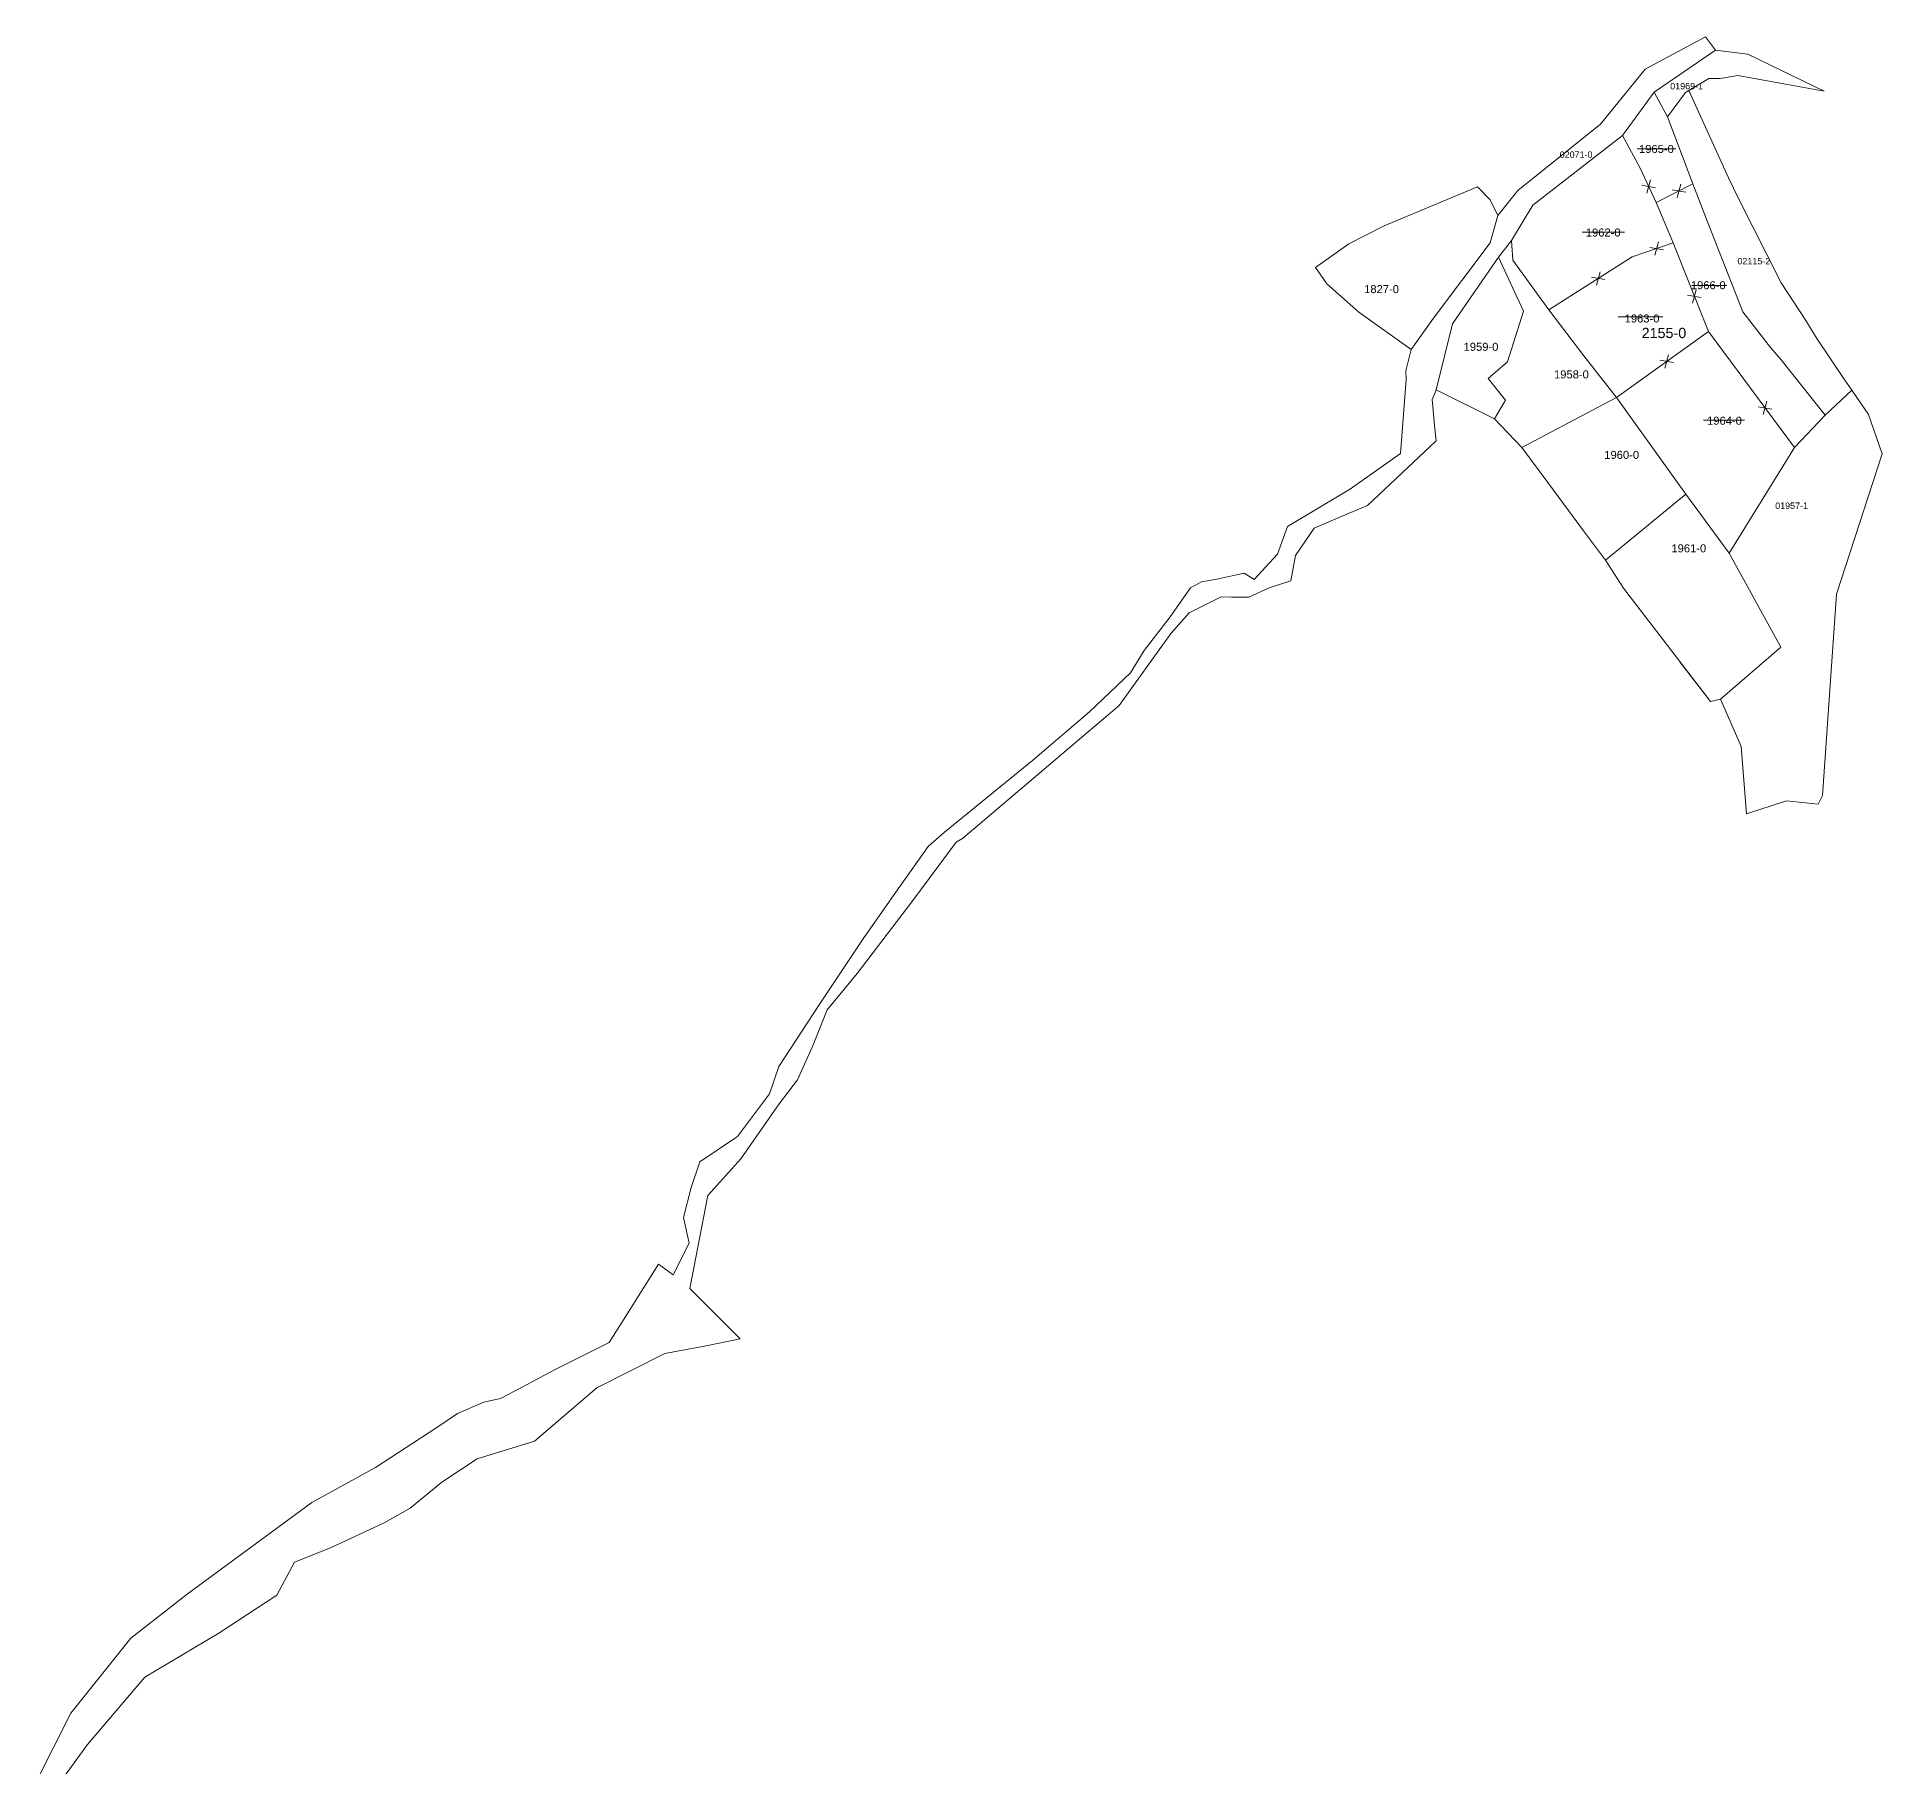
# Model space of a CAD drawing. Header units: metres. Extents: x 7509010 to 7511825, y 4688301 to 4691181.
# Drawn here: x 7509156 to 7509733, y 4688884 to 4689424 of the extents above; entities that cross this region are included whole.
import ezdxf
from ezdxf.enums import TextEntityAlignment as Align

# ---------------------------------------------------------------- set-up
doc = ezdxf.new("R2010")
doc.units = ezdxf.units.M
doc.layers.get('0').update_dxf_attribs({"lineweight": 0})
for name, color, linetype, lineweight in [('nr parc fqinj', 8, 'Continuous', 0), ('Nr Parceles Baze', 7, 'Continuous', 0), ('nr te ri bashkimi', 1, 'Continuous', 0), ('parc fqinje', 8, 'Continuous', 0), ('parc re  poligon', 1, 'Continuous', 0), ('Parcela Baze', 7, 'Continuous', 0)]:
    doc.layers.add(name, color=color, linetype=linetype, lineweight=lineweight)
doc.styles.get("Standard").update_dxf_attribs({"font": 'arial.ttf'})

# ---------------------------------------------------------------- blocks, each defined once
blk = doc.blocks.new('ACMAP_ANN_TEMPLATE_PIN-SUN')
blk.add_attdef('PIN', text='', height=2).set_placement((366708.21, 310584.18), align=Align.MIDDLE)

msp = doc.modelspace()

# ---------------------------------------------------------------- linework, layer by layer
at = {"flags": 128}
msp.add_lwpolyline([(7509678.98, 4689216.62), (7509669.44, 4689229.06)], dxfattribs=at)
at = {"layer": 'parc fqinje'}
for points in [[(7509156.16, 4688879.67), (7509166.77, 4688900.71), (7509185.49, 4688924.07), (7509203.12, 4688937.83), (7509242.1, 4688966.46), (7509261.99, 4688977.46), (7509281.08, 4688989.92), (7509287.58, 4688994.24), (7509295.76, 4688997.82), (7509300.94, 4688998.95), (7509307.73, 4689002.51), (7509317.6, 4689007.85), (7509334.9, 4689016.43), (7509339.38, 4689023.51), (7509350.4, 4689040.97), (7509354.93, 4689037.57), (7509359.94, 4689047.44), (7509358.16, 4689055.53), (7509360.56, 4689064.87), (7509363.22, 4689072.93), (7509375.04, 4689080.79), (7509384.98, 4689094.16), (7509387.96, 4689102.64), (7509400.59, 4689121.91), (7509414.48, 4689142.89), (7509424.52, 4689157.13), (7509434.55, 4689171.37), (7509439.73, 4689175.9), (7509467.19, 4689198.21), (7509484.98, 4689213.46), (7509497.77, 4689225.62), (7509502.03, 4689232.57), (7509510.24, 4689243.15), (7509516.53, 4689252.12), (7509520, 4689254.02), (7509524.72, 4689254.92), (7509533.26, 4689256.7), (7509536.42, 4689254.81), (7509543.68, 4689262.7), (7509546.84, 4689271.36), (7509566.57, 4689283.04), (7509582.2, 4689294.09), (7509583.94, 4689317.28), (7509583.79, 4689319.96), (7509585.52, 4689326.59), (7509592.46, 4689336.37), (7509610.11, 4689359.93), (7509612.51, 4689368.42), (7509618.85, 4689376.22), (7509644.6, 4689397.03), (7509658.58, 4689414.2), (7509677.45, 4689424.24), (7509680.54, 4689420.1), (7509661.37, 4689406.93), (7509651.46, 4689393.47), (7509623.45, 4689371.72), (7509616.82, 4689360.66), (7509612.73, 4689355.49), (7509598.36, 4689334.65), (7509593.31, 4689313.96), (7509592.87, 4689312.89), (7509592.07, 4689310.99), (7509592.85, 4689301.83), (7509593.33, 4689298.04), (7509571.89, 4689277.86), (7509564.11, 4689274.7), (7509555.17, 4689270.8), (7509549.33, 4689262.29), (7509547.91, 4689254.39), (7509541.08, 4689252.19), (7509534.76, 4689249.22), (7509529.32, 4689249.2), (7509526.13, 4689249.36), (7509516.12, 4689244.31), (7509510.47, 4689238), (7509507.31, 4689233.58), (7509494.23, 4689215.4), (7509445.32, 4689173.88), (7509443.31, 4689172.77), (7509429.53, 4689154.08), (7509412.39, 4689131.76), (7509403.09, 4689120.41), (7509398.51, 4689108.96), (7509395.01, 4689101.27), (7509393.77, 4689098.54), (7509388.09, 4689090.96), (7509376.07, 4689073.82), (7509365.75, 4689062.37), (7509360.15, 4689033.29), (7509375.82, 4689017.6), (7509365.27, 4689015.4), (7509352.29, 4689012.99), (7509331.13, 4689002.25), (7509311.66, 4688985.65), (7509293.7, 4688980.17), (7509282.61, 4688972.81), (7509272.75, 4688964.69), (7509264.86, 4688960.27), (7509247.84, 4688952.28), (7509236.68, 4688947.86), (7509231.12, 4688937.58), (7509213.01, 4688925.68), (7509189.87, 4688911.93), (7509171.97, 4688890.89), (7509162.3, 4688877.55)], [(7509649.64, 4689311.62), (7509620.05, 4689296.03), (7509611.47, 4689304.96), (7509614.94, 4689310.8), (7509609.57, 4689317.59), (7509615.57, 4689322.8), (7509620.62, 4689338.6), (7509612.73, 4689355.49), (7509616.82, 4689360.66), (7509617.26, 4689354.49), (7509628.5, 4689339.03), (7509639.39, 4689324.65), (7509649.64, 4689311.62)], [(7509598.36, 4689334.65), (7509612.73, 4689355.49), (7509620.62, 4689338.6), (7509615.57, 4689322.8), (7509609.57, 4689317.59), (7509614.94, 4689310.8), (7509611.47, 4689304.96), (7509593.31, 4689313.96), (7509598.36, 4689334.65)], [(7509649.64, 4689311.62), (7509671.27, 4689281.45), (7509646.16, 4689260.77), (7509639.37, 4689269.95), (7509628.18, 4689285.06), (7509620.05, 4689296.03), (7509649.64, 4689311.62)], [(7509646.16, 4689260.77), (7509671.27, 4689281.45), (7509684.85, 4689262.97), (7509700.93, 4689233.65), (7509682.15, 4689217.43), (7509678.98, 4689216.62), (7509651.84, 4689252.01), (7509646.16, 4689260.77)]]:
    msp.add_lwpolyline(points, dxfattribs=at)
for points in [[(7509681.97, 4689411.26), (7509678.45, 4689411.26), (7509672.23, 4689407.45), (7509671.23, 4689406.84), (7509665.57, 4689399.24), (7509661.37, 4689406.93), (7509680.54, 4689420.1), (7509690.62, 4689418.86), (7509714.46, 4689407.33), (7509700.73, 4689409.81), (7509687.49, 4689412.21), (7509681.97, 4689411.26)], [(7509672.23, 4689407.45), (7509684.66, 4689380.26), (7509687.71, 4689373.78), (7509701.12, 4689347.47), (7509708.8, 4689335.71), (7509712.24, 4689330.04), (7509721, 4689317.05), (7509723.11, 4689313.93), (7509714.85, 4689306.05), (7509701.03, 4689323.35), (7509697.74, 4689327.19), (7509689.12, 4689338.42), (7509678.02, 4689366.49), (7509673.48, 4689378.4), (7509665.57, 4689399.24), (7509671.23, 4689406.84), (7509672.23, 4689407.45)], [(7509723.11, 4689313.93), (7509728.31, 4689306.32), (7509732.6, 4689294.01), (7509718.39, 4689250.18), (7509713.96, 4689187.27), (7509712.63, 4689184.58), (7509702.69, 4689185.69), (7509690.21, 4689181.58), (7509688.59, 4689202.65), (7509682.15, 4689217.43), (7509700.93, 4689233.65), (7509684.85, 4689262.97), (7509705.21, 4689296.01), (7509714.85, 4689306.05), (7509723.11, 4689313.93)]]:
    msp.add_lwpolyline(points, close=True, dxfattribs=at)
at = {"layer": 'parc re  poligon'}
msp.add_lwpolyline([(7509651.46, 4689393.47), (7509661.37, 4689406.93), (7509665.57, 4689399.24), (7509673.48, 4689378.4), (7509678.02, 4689366.49), (7509689.12, 4689338.42), (7509697.74, 4689327.19), (7509701.03, 4689323.35), (7509714.85, 4689306.05), (7509705.21, 4689296.01), (7509684.85, 4689262.97), (7509671.27, 4689281.45), (7509649.64, 4689311.62), (7509639.39, 4689324.65), (7509628.5, 4689339.03), (7509617.26, 4689354.49), (7509616.82, 4689360.66), (7509623.45, 4689371.72)], close=True, dxfattribs=at)
at = {"layer": 'parc re  poligon', "flags": 128}
for points in [[(7509656.07, 4689389.24), (7509668.12, 4689389.24)], [(7509661.81, 4689377.15), (7509657.58, 4689377.88)], [(7509660.27, 4689379.59), (7509659.12, 4689375.45)], [(7509671.24, 4689375.79), (7509667.01, 4689376.52)], [(7509669.7, 4689378.22), (7509668.55, 4689374.09)], [(7509638.94, 4689363.21), (7509652.15, 4689363.21)], [(7509664.28, 4689357.76), (7509660.05, 4689358.49)], [(7509662.74, 4689360.19), (7509661.59, 4689356.06)], [(7509646.02, 4689348.42), (7509641.79, 4689349.15)], [(7509644.48, 4689350.85), (7509643.33, 4689346.72)], [(7509673.16, 4689346.55), (7509684.14, 4689346.55)], [(7509676.09, 4689342.83), (7509671.86, 4689343.55)], [(7509674.55, 4689345.26), (7509673.4, 4689341.12)], [(7509650.13, 4689336.85), (7509664.1, 4689336.85)], [(7509667.44, 4689322.52), (7509663.21, 4689323.25)], [(7509665.9, 4689324.96), (7509664.75, 4689320.82)], [(7509698.16, 4689308.01), (7509693.93, 4689308.74)], [(7509696.62, 4689310.44), (7509695.47, 4689306.31)], [(7509676.82, 4689304.49), (7509689.57, 4689304.49)]]:
    msp.add_lwpolyline(points, dxfattribs=at)
at = {"layer": 'Parcela Baze'}
for points in [[(7509673.48, 4689378.4), (7509662, 4689372.48), (7509657.06, 4689383.29), (7509651.46, 4689393.47), (7509661.37, 4689406.93), (7509665.57, 4689399.24), (7509673.48, 4689378.4)], [(7509662, 4689372.48), (7509667.29, 4689359.88), (7509654.54, 4689355.52), (7509628.5, 4689339.03), (7509617.26, 4689354.49), (7509616.82, 4689360.66), (7509623.45, 4689371.72), (7509651.46, 4689393.47), (7509657.06, 4689383.29), (7509662, 4689372.48)], [(7509585.52, 4689326.59), (7509569.1, 4689338.31), (7509559.09, 4689347.13), (7509555.55, 4689352.18), (7509565.97, 4689359.6), (7509577.02, 4689365.28), (7509606.2, 4689377.43), (7509610.14, 4689373.32), (7509612.51, 4689368.42), (7509610.11, 4689359.93), (7509592.46, 4689336.37), (7509585.52, 4689326.59)], [(7509705.21, 4689296.01), (7509678.35, 4689332.25), (7509667.29, 4689359.88), (7509662, 4689372.48), (7509673.48, 4689378.4), (7509678.02, 4689366.49), (7509689.12, 4689338.42), (7509697.74, 4689327.19), (7509701.03, 4689323.35), (7509714.85, 4689306.05), (7509705.21, 4689296.01)], [(7509678.35, 4689332.25), (7509649.64, 4689311.62), (7509639.39, 4689324.65), (7509628.5, 4689339.03), (7509654.54, 4689355.52), (7509667.29, 4689359.88), (7509678.35, 4689332.25)], [(7509671.27, 4689281.45), (7509649.64, 4689311.62), (7509678.35, 4689332.25), (7509705.21, 4689296.01), (7509684.85, 4689262.97), (7509671.27, 4689281.45)]]:
    msp.add_lwpolyline(points, dxfattribs=at)

# ---------------------------------------------------------------- block references
at = {"layer": 'nr parc fqinj'}
ref = msp.add_blockref('ACMAP_ANN_TEMPLATE_PIN-SUN', (7216304.97, 4440941.51), dxfattribs=dict(at, xscale=0.8, yscale=0.8, zscale=0.8))
ref.add_attrib('PIN', '01969-1', dxfattribs={"layer": '0', "height": 2}).set_placement((7509671.54, 4689408.86), align=Align.MIDDLE)
ref = msp.add_blockref('ACMAP_ANN_TEMPLATE_PIN-SUN', (7216270.44, 4440920.12), dxfattribs=dict(at, xscale=0.8, yscale=0.8, zscale=0.8))
ref.add_attrib('PIN', '02071-0', dxfattribs={"layer": '0', "height": 2}).set_placement((7509637.01, 4689387.47), align=Align.MIDDLE)
ref = msp.add_blockref('ACMAP_ANN_TEMPLATE_PIN-SUN', (7216325.97, 4440886.85), dxfattribs=dict(at, xscale=0.8, yscale=0.8, zscale=0.8))
ref.add_attrib('PIN', '02115-2', dxfattribs={"layer": '0', "height": 2}).set_placement((7509692.53, 4689354.19), align=Align.MIDDLE)
ref = msp.add_blockref('ACMAP_ANN_TEMPLATE_PIN-SUN', (7216337.77, 4440810.47), dxfattribs=dict(at, xscale=0.8, yscale=0.8, zscale=0.8))
ref.add_attrib('PIN', '01957-1', dxfattribs={"layer": '0', "height": 2}).set_placement((7509704.33, 4689277.82), align=Align.MIDDLE)

# ---------------------------------------------------------------- texts
for s, p in [('1959-0', (7509601.86, 4689326.2)), ('1958-0', (7509630.11, 4689317.58)), ('1960-0', (7509645.82, 4689292.45)), ('1961-0', (7509666.78, 4689263.25))]:
    msp.add_text(s, height=2.5, dxfattribs=at).set_placement(p)
at = {"layer": 'Nr Parceles Baze'}
for s, p in [('1965-0', (7509656.66, 4689387.99)), ('1962-0', (7509640.03, 4689361.89)), ('1827-0', (7509570.79, 4689344.21)), ('1966-0', (7509672.85, 4689345.43)), ('1963-0', (7509652.18, 4689335.04)), ('1964-0', (7509677.92, 4689303.11))]:
    msp.add_text(s, height=2.5, dxfattribs=at).set_placement(p)
at = {"layer": 'nr te ri bashkimi'}
msp.add_text('2155-0', height=3.2, dxfattribs=at).set_placement((7509657.49, 4689330.17))

doc.saveas('drawing.dxf')
